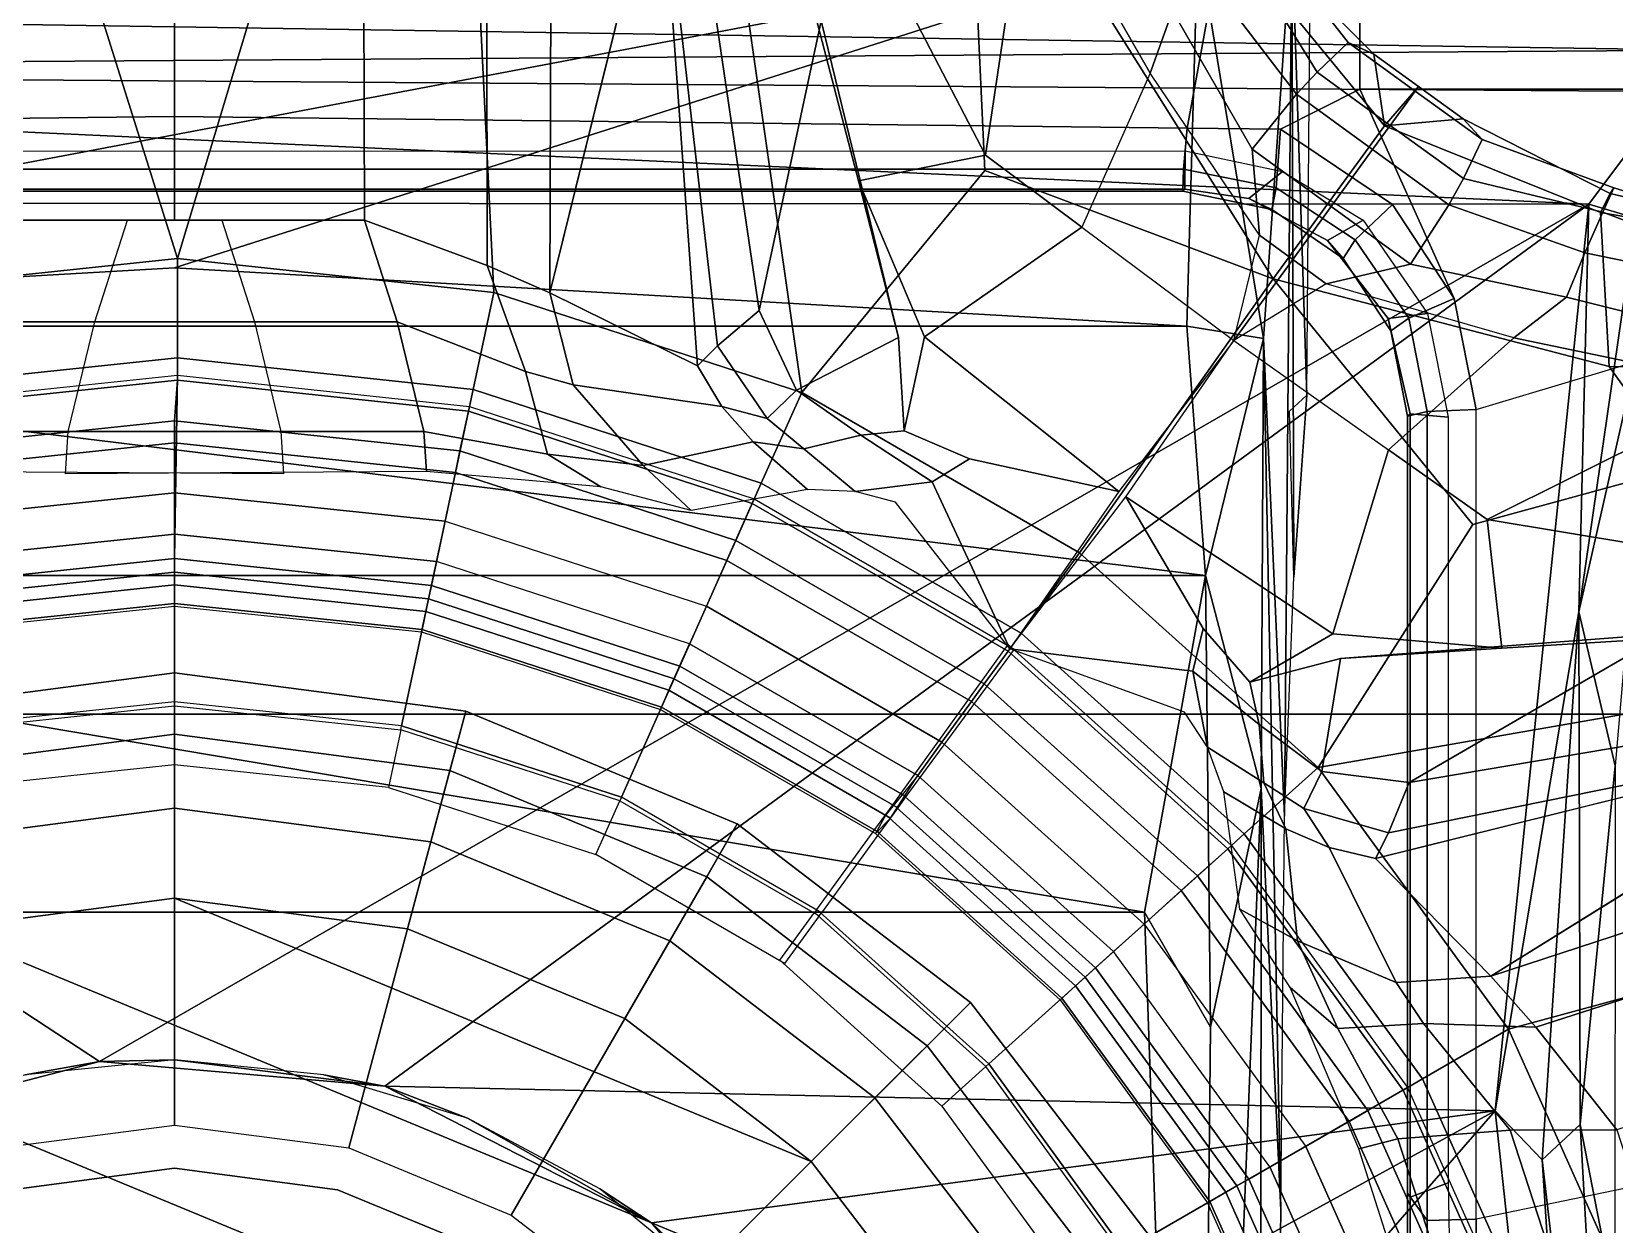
# Model space of a CAD drawing. Extents: x -14.5 to 14.5, y -12.2 to 16.5.
# Drawn here: x -0.133 to 1.337, y 0.533 to 1.64 of the extents above; entities that cross this region are included whole.
import ezdxf

# ---------------------------------------------------------------- set-up
doc = ezdxf.new("R2010")
doc.units = 0
doc.header["$MEASUREMENT"] = 0
for name, color, linetype in [('BASE', 253, 'Continuous'), ('FABRIC', 80, 'Continuous'), ('SEAT-CHASSIS', 253, 'Continuous'), ('SEAT-FRAME', 253, 'Continuous'), ('SHAFT', 253, 'Continuous')]:
    doc.layers.add(name, color=color, linetype=linetype)

msp = doc.modelspace()

# ---------------------------------------------------------------- linework, layer by layer
at = {"layer": 'BASE'}
for points in [[(0.4509, 1.8132, 6.0103), (0.3483, 1.398, 4.5663), (0.3889, 13.1163, 3.4417), (0.2303, 10.7591, 4.2331)], [(0.2903, 1.4231, 4.4404), (0.2672, 13.0493, 3.356), (0.3889, 13.1163, 3.4417), (0.3483, 1.398, 4.5663)], [(-0.1765, 1.4652, 4.3723), (-0.2903, 1.4231, 4.4404), (-0.2672, 13.0493, 3.356), (-0.1306, 13.0333, 3.3008)], [(0.2903, 1.4231, 4.4404), (0.1765, 1.4652, 4.3723), (0.1306, 13.0333, 3.3008), (0.2672, 13.0493, 3.356)], [(-0.1765, 1.4652, 4.3723), (-0.1306, 13.0333, 3.3008), (0, 13.0385, 3.2861), (0, 1.4652, 4.3723)], [(0, 1.4652, 4.3723), (0, 13.0385, 3.2861), (0.1306, 13.0333, 3.3008), (0.1765, 1.4652, 4.3723)], [(1.222, 0.7632, 4.5663), (12.3542, 4.423, 3.4417), (12.328, 4.2866, 3.356), (1.2637, 0.7159, 4.4404)], [(10.1613, 3.5437, 4.2331), (12.3542, 4.423, 3.4417), (1.222, 0.7632, 4.5663), (1.5852, 0.9892, 6.0103)], [(12.328, 4.2866, 3.356), (12.3551, 4.1518, 3.3008), (1.3389, 0.6206, 4.3723), (1.2637, 0.7159, 4.4404)], [(0.7528, 1.5257, 6.658), (0.6186, 1.7842, 6.5896), (0.7396, 1.9818, 6.5882), (0.7933, 1.7979, 6.6151)], [(0.5427, 1.3813, 6.3801), (0.4638, 1.9163, 6.2321), (0.5108, 1.9272, 6.3732), (0.6004, 1.6506, 6.4327)], [(0.4509, 1.8132, 6.0103), (0.4638, 1.9163, 6.2321), (0.5427, 1.3813, 6.3801), (0.5041, 1.3487, 6.148)], [(-0.2741, 1.8544, 7.1508), (-0.2963, 1.3982, 7.2603), (0.0026, 1.4297, 7.2603), (-0.1312, 1.857, 7.1668)], [(0.0026, 1.4297, 7.2603), (0.1312, 1.857, 7.1668), (-0.1312, 1.857, 7.1668), (0.0026, 1.4297, 7.2603)], [(0.1312, 1.857, 7.1668), (0.0026, 1.4297, 7.2603), (0.2963, 1.3982, 7.2603), (0.2741, 1.8544, 7.1508)], [(0.5127, 1.7927, 7.1126), (0.2741, 1.8544, 7.1508), (0.2963, 1.3982, 7.2603), (0.5822, 1.3054, 7.2603)], [(0.4682, 1.5716, 5.9211), (0.4854, 1.33, 5.8318), (0.3483, 1.398, 4.5663), (0.4509, 1.8132, 6.0103)], [(0.4509, 1.8132, 6.0103), (0.5041, 1.3487, 6.148), (0.4854, 1.33, 5.8318)], [(0.5127, 1.7927, 7.1126), (0.5822, 1.3054, 7.2603), (0.7523, 1.5116, 7.1224), (0.7429, 1.7124, 7.0473)], [(0.7528, 1.5257, 6.658), (0.7933, 1.7979, 6.6151), (0.9056, 1.6017, 6.638), (0.8424, 1.4588, 6.6714)], [(0.7933, 1.7979, 6.6151), (0.8676, 1.7535, 6.6362), (0.9264, 1.6596, 6.6442), (0.9056, 1.6017, 6.638)], [(0.5824, 1.7041, 6.5593), (0.6186, 1.7842, 6.5896), (0.7528, 1.5257, 6.658), (0.6349, 1.502, 6.637)], [(1.0607, 1.6027, 6.6925), (0.9909, 1.7162, 6.7099), (1.0094, 1.7327, 6.7811), (1.0896, 1.6303, 6.7578)], [(1.1133, 1.6196, 6.825), (1.0054, 1.728, 6.8456), (0.9915, 1.714, 6.8876), (1.1231, 1.5528, 6.9237)], [(1.0094, 1.7327, 6.7811), (1.0054, 1.728, 6.8456), (1.1133, 1.6196, 6.825), (1.0896, 1.6303, 6.7578)], [(1.0198, 1.4107, 7.0608), (0.8529, 1.6774, 7.0036), (0.7429, 1.7124, 7.0473), (0.7523, 1.5116, 7.1224)], [(1.0198, 1.4107, 7.0608), (1.1231, 1.5528, 6.9237), (0.9915, 1.714, 6.8876), (0.8529, 1.6774, 7.0036)], [(0.9603, 1.6887, 6.6676), (0.9909, 1.7162, 6.7099), (1.0607, 1.6027, 6.6925), (1.0415, 1.5823, 6.6704)], [(0.6004, 1.6506, 6.4327), (0.5824, 1.7041, 6.5593), (0.6349, 1.502, 6.637), (0.672, 1.3565, 6.5611)], [(1.0003, 1.5314, 6.6469), (0.9264, 1.6596, 6.6442), (0.9603, 1.6887, 6.6676), (1.0415, 1.5823, 6.6704)], [(0.5427, 1.3813, 6.3801), (0.6004, 1.6506, 6.4327), (0.672, 1.3565, 6.5611), (0.5775, 1.3076, 6.406)], [(1.0071, 1.4513, 6.6509), (0.9056, 1.6017, 6.638), (0.9264, 1.6596, 6.6442), (1.0003, 1.5314, 6.6469)], [(1.1517, 1.5852, 6.7578), (1.1286, 1.5534, 6.6925), (1.0607, 1.6027, 6.6925), (1.0896, 1.6303, 6.7578)], [(1.1517, 1.5852, 6.7578), (1.0896, 1.6303, 6.7578), (1.1133, 1.6196, 6.825), (1.1548, 1.5895, 6.825)], [(1.1231, 1.5528, 6.9237), (1.1548, 1.5895, 6.825), (1.1133, 1.6196, 6.825), (1.1231, 1.5528, 6.9237)], [(0.9056, 1.6017, 6.638), (0.8424, 1.4588, 6.6714), (0.9834, 1.3535, 6.6775), (1.0071, 1.4513, 6.6509)], [(1.1122, 1.5309, 6.6704), (1.0415, 1.5823, 6.6704), (1.0607, 1.6027, 6.6925), (1.1286, 1.5534, 6.6925)], [(1.1231, 1.5528, 6.9237), (1.1963, 1.5593, 6.825), (1.1548, 1.5895, 6.825), (1.1231, 1.5528, 6.9237)], [(1.1548, 1.5895, 6.825), (1.1963, 1.5593, 6.825), (1.2138, 1.5401, 6.7578), (1.1517, 1.5852, 6.7578)], [(1.1122, 1.5309, 6.6704), (1.0738, 1.478, 6.6469), (1.0003, 1.5314, 6.6469), (1.0415, 1.5823, 6.6704)], [(1.2138, 1.5401, 6.7578), (1.1965, 1.504, 6.6925), (1.1286, 1.5534, 6.6925), (1.1517, 1.5852, 6.7578)], [(1.1231, 1.5528, 6.9237), (1.3237, 1.4726, 6.8876), (1.3327, 1.4902, 6.8456), (1.1963, 1.5593, 6.825)], [(1.2138, 1.5401, 6.7578), (1.1963, 1.5593, 6.825), (1.3327, 1.4902, 6.8456), (1.336, 1.4955, 6.7811)], [(1.3317, 1.3295, 7.0036), (1.3237, 1.4726, 6.8876), (1.1231, 1.5528, 6.9237), (1.0198, 1.4107, 7.0608)], [(1.1286, 1.5534, 6.6925), (1.1965, 1.504, 6.6925), (1.183, 1.4795, 6.6704), (1.1122, 1.5309, 6.6704)], [(1.0381, 1.4288, 6.6509), (1.0071, 1.4513, 6.6509), (1.0003, 1.5314, 6.6469), (1.0738, 1.478, 6.6469)], [(1.183, 1.4795, 6.6704), (1.1473, 1.4245, 6.6469), (1.0738, 1.478, 6.6469), (1.1122, 1.5309, 6.6704)], [(1.2138, 1.5401, 6.7578), (1.336, 1.4955, 6.7811), (1.326, 1.4727, 6.7099), (1.1965, 1.504, 6.6925)], [(0.6961, 1.3569, 6.6622), (0.6349, 1.502, 6.637), (0.7528, 1.5257, 6.658), (0.8424, 1.4588, 6.6714)], [(1.0198, 1.4107, 7.0608), (0.7523, 1.5116, 7.1224), (0.5822, 1.3054, 7.2603), (0.8402, 1.1564, 7.2603)], [(0.6772, 1.2697, 6.5287), (0.672, 1.3565, 6.5611), (0.6349, 1.502, 6.637), (0.6961, 1.3569, 6.6622)], [(1.183, 1.4795, 6.6704), (1.1965, 1.504, 6.6925), (1.326, 1.4727, 6.7099), (1.3093, 1.4351, 6.6676)], [(1.717, 1.4051, 6.858), (1.5353, 1.4422, 6.831), (1.3327, 1.4902, 6.8456), (1.3237, 1.4726, 6.8876)], [(1.326, 1.4727, 6.7099), (1.336, 1.4955, 6.7811), (1.4326, 1.4656, 6.7529), (1.4237, 1.4356, 6.6848)], [(1.3327, 1.4902, 6.8456), (1.5353, 1.4422, 6.831), (1.4326, 1.4656, 6.7529), (1.336, 1.4955, 6.7811)], [(1.0738, 1.478, 6.6469), (1.1473, 1.4245, 6.6469), (1.0691, 1.4063, 6.6509), (1.0381, 1.4288, 6.6509)], [(1.183, 1.4795, 6.6704), (1.3093, 1.4351, 6.6676), (1.2921, 1.3939, 6.6442), (1.1473, 1.4245, 6.6469)], [(1.326, 1.4727, 6.7099), (1.4237, 1.4356, 6.6848), (1.4166, 1.4131, 6.665), (1.3093, 1.4351, 6.6676)], [(1.3317, 1.3295, 7.0036), (1.7533, 1.3264, 6.9168), (1.717, 1.4051, 6.858), (1.3237, 1.4726, 6.8876)], [(-0.2068, 1.3709, 4.3635), (-0.1765, 1.4652, 4.3723), (0.0438, 1.4652, 4.3723), (0.0741, 1.3709, 4.3635)], [(-0.0741, 1.3709, 4.3635), (-0.0438, 1.4652, 4.3723), (0.1765, 1.4652, 4.3723), (0.2068, 1.3709, 4.3635)], [(0.1765, 1.4652, 4.3723), (0.2903, 1.4231, 4.4404), (0.3258, 1.3248, 4.4426), (0.2068, 1.3709, 4.3635)], [(0.6961, 1.3569, 6.6622), (0.8424, 1.4588, 6.6714), (0.9834, 1.3535, 6.6775), (0.8765, 1.2134, 6.6877)], [(1.0381, 1.4288, 6.6509), (0.9834, 1.3535, 6.6775), (1.0071, 1.4513, 6.6509)], [(-0.2963, 1.3982, 7.2603), (-0.2771, 1.3081, 7.4121), (0.0026, 1.3375, 7.4121), (0.0026, 1.4297, 7.2603)], [(0.0026, 1.4297, 7.2603), (0.0026, 1.3375, 7.4121), (0.2771, 1.3081, 7.4121), (0.2963, 1.3982, 7.2603)], [(1.0691, 1.4063, 6.6509), (1.0691, 1.4063, 6.6509), (0.9834, 1.3535, 6.6775), (1.0381, 1.4288, 6.6509)], [(1.2921, 1.3939, 6.6442), (1.3093, 1.4351, 6.6676), (1.4166, 1.4131, 6.665), (1.3996, 1.367, 6.6362)], [(0.3483, 1.398, 4.5663), (0.37, 1.3125, 4.5476), (0.3258, 1.3248, 4.4426), (0.2903, 1.4231, 4.4404)], [(0.8402, 1.1564, 7.2603), (1.0616, 0.957, 7.2603), (1.2051, 1.1826, 7.1224), (1.0198, 1.4107, 7.0608)], [(1.2051, 1.1826, 7.1224), (1.399, 1.2357, 7.0473), (1.3317, 1.3295, 7.0036), (1.0198, 1.4107, 7.0608)], [(1.1473, 1.4245, 6.6469), (1.2921, 1.3939, 6.6442), (1.2434, 1.3562, 6.638), (1.0691, 1.4063, 6.6509)], [(0.2963, 1.3982, 7.2603), (0.2771, 1.3081, 7.4121), (0.5447, 1.2211, 7.4121), (0.5822, 1.3054, 7.2603)], [(0.5082, 1.2923, 5.8356), (0.37, 1.3125, 4.5476), (0.3483, 1.398, 4.5663), (0.4854, 1.33, 5.8318)], [(1.0691, 1.4063, 6.6509), (0.9834, 1.3535, 6.6775), (1.1271, 1.252, 6.6714), (1.2434, 1.3562, 6.638)], [(0.5501, 1.2811, 6.2121), (0.5041, 1.3487, 6.148), (0.5427, 1.3813, 6.3801), (0.5775, 1.3076, 6.406)], [(1.2434, 1.3562, 6.638), (1.2921, 1.3939, 6.6442), (1.3996, 1.367, 6.6362), (1.4647, 1.31, 6.6151)], [(0.0986, 1.2691, 4.2679), (-0.2313, 1.2691, 4.2679), (-0.2068, 1.3709, 4.3635), (0.0741, 1.3709, 4.3635)], [(-0.0741, 1.3709, 4.3635), (0.2068, 1.3709, 4.3635), (0.2313, 1.2691, 4.2679), (-0.0986, 1.2691, 4.2679)], [(0.3461, 1.2479, 4.3258), (0.2313, 1.2691, 4.2679), (0.2068, 1.3709, 4.3635), (0.3258, 1.3248, 4.4426)], [(0.6772, 1.2697, 6.5287), (0.6372, 1.2657, 6.4631), (0.5775, 1.3076, 6.406), (0.672, 1.3565, 6.5611)], [(0.7379, 1.2438, 6.5743), (0.6772, 1.2697, 6.5287), (0.6961, 1.3569, 6.6622), (0.8765, 1.2134, 6.6877)], [(0.8832, 1.2085, 6.6877), (0.9834, 1.3535, 6.6775), (1.1271, 1.252, 6.6714), (1.0754, 1.0813, 6.6622)], [(1.1271, 1.252, 6.6714), (1.2434, 1.3562, 6.638), (1.4647, 1.31, 6.6151), (1.2184, 1.1874, 6.658)], [(-0.2771, 1.3081, 7.4121), (-0.2728, 1.2878, 7.4967), (0.0026, 1.3168, 7.4967), (0.0026, 1.3375, 7.4121)], [(0.0026, 1.3375, 7.4121), (0.0026, 1.3168, 7.4967), (0.2728, 1.2878, 7.4967), (0.2771, 1.3081, 7.4121)], [(0.5041, 1.3487, 6.148), (0.5501, 1.2811, 6.2121), (0.5082, 1.2923, 5.8356), (0.4854, 1.33, 5.8318)], [(0.3461, 1.2479, 4.3258), (0.3258, 1.3248, 4.4426), (0.37, 1.3125, 4.5476), (0.4349, 1.2375, 4.5214)], [(1.7533, 1.3264, 6.9168), (1.7533, 1.3264, 6.9168), (1.3317, 1.3295, 7.0036), (1.399, 1.2357, 7.0473)], [(0, 1.1511, 1.6194), (-0.2384, 1.1261, 1.6194), (-0.2738, 1.2924, 6.4892), (0.0026, 1.3215, 6.4892)], [(-0.265, 1.251, 8.5731), (0, 1.2789, 8.5731), (0.0026, 1.3168, 7.4967), (-0.2728, 1.2878, 7.4967)], [(0.0026, 1.3215, 6.4892), (0.2738, 1.2924, 6.4892), (0.2384, 1.1261, 1.6194), (0, 1.1511, 1.6194)], [(0.2728, 1.2878, 7.4967), (0.0026, 1.3168, 7.4967), (0, 1.2789, 8.5731), (0.265, 1.251, 8.5731)], [(0.2771, 1.3081, 7.4121), (0.2728, 1.2878, 7.4967), (0.5362, 1.2022, 7.4967), (0.5447, 1.2211, 7.4121)], [(0.4349, 1.2375, 4.5214), (0.37, 1.3125, 4.5476), (0.5082, 1.2923, 5.8356), (0.5372, 1.2594, 5.8184)], [(1.4647, 1.31, 6.6151), (1.6562, 1.3158, 6.5882), (1.5057, 1.1397, 6.5896), (1.2184, 1.1874, 6.658)], [(0.5822, 1.3054, 7.2603), (0.5447, 1.2211, 7.4121), (0.786, 1.0818, 7.4121), (0.8402, 1.1564, 7.2603)], [(0.5501, 1.2811, 6.2121), (0.5775, 1.3076, 6.406), (0.6372, 1.2657, 6.4631), (0.5843, 1.253, 6.243)], [(-0.2608, 1.2311, 8.6188), (0, 1.2585, 8.6188), (0, 1.2789, 8.5731), (-0.265, 1.251, 8.5731)], [(0, 1.2789, 8.5731), (0, 1.2585, 8.6188), (0.2608, 1.2311, 8.6188), (0.265, 1.251, 8.5731)], [(0.5382, 1.2065, 6.4892), (0.469, 1.0512, 1.6194), (0.2384, 1.1261, 1.6194), (0.2738, 1.2924, 6.4892)], [(0.2728, 1.2878, 7.4967), (0.265, 1.251, 8.5731), (0.521, 1.1679, 8.5731), (0.5362, 1.2022, 7.4967)], [(0.5843, 1.253, 6.243), (0.5372, 1.2594, 5.8184), (0.5082, 1.2923, 5.8356), (0.5501, 1.2811, 6.2121)], [(-0.2338, 1.2318, 4.2047), (-0.2313, 1.2691, 4.2679), (0.0986, 1.2691, 4.2679), (0.1011, 1.2299, 4.2047)], [(-0.1011, 1.2299, 4.2047), (-0.0986, 1.2691, 4.2679), (0.2313, 1.2691, 4.2679), (0.2338, 1.2318, 4.2047)], [(0.2313, 1.2691, 4.2679), (0.3461, 1.2479, 4.3258), (0.3957, 1.2176, 4.3248), (0.2338, 1.2318, 4.2047)], [(0.6317, 1.2135, 6.3257), (0.5843, 1.253, 6.243), (0.6372, 1.2657, 6.4631), (0.7033, 1.2224, 6.4998)], [(0.7379, 1.2438, 6.5743), (0.7033, 1.2224, 6.4998), (0.6372, 1.2657, 6.4631), (0.6772, 1.2697, 6.5287)], [(-0.2511, 1.1857, 8.6376), (0, 1.2121, 8.6376), (0, 1.2585, 8.6188), (-0.2608, 1.2311, 8.6188)], [(0, 1.2585, 8.6188), (0, 1.2121, 8.6376), (0.2511, 1.1857, 8.6376), (0.2608, 1.2311, 8.6188)], [(0.265, 1.251, 8.5731), (0.2608, 1.2311, 8.6188), (0.5127, 1.1493, 8.6188), (0.521, 1.1679, 8.5731)], [(0.4349, 1.2375, 4.5214), (0.5372, 1.2594, 5.8184), (0.5876, 1.2152, 5.9654), (0.4795, 1.1956, 4.4713)], [(0.5843, 1.253, 6.243), (0.6317, 1.2135, 6.3257), (0.5876, 1.2152, 5.9654), (0.5372, 1.2594, 5.8184)], [(1.1271, 1.252, 6.6714), (1.2184, 1.1874, 6.658), (1.2323, 1.068, 6.637), (1.0754, 1.0813, 6.6622)], [(0.4349, 1.2375, 4.5214), (0.4795, 1.1956, 4.4713), (0.3957, 1.2176, 4.3248), (0.3461, 1.2479, 4.3258)], [(0.7754, 1.0672, 6.4326), (0.7033, 1.2224, 6.4998), (0.7379, 1.2438, 6.5743), (0.8765, 1.2134, 6.6877)], [(1.399, 1.2357, 7.0473), (1.2051, 1.1826, 7.1224), (1.0616, 0.957, 7.2603), (1.5466, 1.0416, 7.1126)], [(0.2608, 1.2311, 8.6188), (0.2511, 1.1857, 8.6376), (0.4938, 1.1068, 8.6376), (0.5127, 1.1493, 8.6188)], [(0.5447, 1.2211, 7.4121), (0.5362, 1.2022, 7.4967), (0.7738, 1.0651, 7.4967), (0.786, 1.0818, 7.4121)], [(0.6694, 1.2033, 6.3886), (0.6317, 1.2135, 6.3257), (0.7033, 1.2224, 6.4998), (0.7754, 1.0672, 6.4326)], [(-0.2511, 1.1857, 8.6376), (-0.2432, 1.1483, 8.6376), (0, 1.1738, 8.6376), (0, 1.2121, 8.6376)], [(0, 1.2121, 8.6376), (0, 1.1738, 8.6376), (0.2432, 1.1483, 8.6376), (0.2511, 1.1857, 8.6376)], [(0.5382, 1.2065, 6.4892), (0.7796, 1.067, 6.4892), (0.6789, 0.93, 1.6194), (0.469, 1.0512, 1.6194)], [(0.8832, 1.2085, 6.6877), (0.9549, 1.0862, 6.5743), (0.9452, 1.0466, 6.4998), (0.7754, 1.0672, 6.4326)], [(0.8832, 1.2085, 6.6877), (1.0754, 1.0813, 6.6622), (0.9983, 1.0364, 6.5287), (0.9549, 1.0862, 6.5743)], [(0.7738, 1.0651, 7.4967), (0.5362, 1.2022, 7.4967), (0.521, 1.1679, 8.5731), (0.7517, 1.0347, 8.5731)], [(0.2432, 1.1483, 8.6376), (0.2511, 1.1857, 8.6376), (0.4938, 1.1068, 8.6376), (0.4782, 1.0719, 8.6376)], [(1.2323, 1.068, 6.637), (1.2184, 1.1874, 6.658), (1.5057, 1.1397, 6.5896), (1.4408, 1.0805, 6.5593)], [(-0.2432, 1.1483, 8.6376), (-0.2333, 1.102, 8.618), (0, 1.1266, 8.618), (0, 1.1738, 8.6376)], [(0, 1.1266, 8.618), (0.2333, 1.102, 8.618), (0.2432, 1.1483, 8.6376), (0, 1.1738, 8.6376)], [(0.521, 1.1679, 8.5731), (0.5127, 1.1493, 8.6188), (0.7397, 1.0182, 8.6188), (0.7517, 1.0347, 8.5731)], [(0, 1.1511, 1.6194), (0, 1.1384, 1.5908), (-0.2358, 1.1136, 1.5908), (-0.2384, 1.1261, 1.6194)], [(0.2384, 1.1261, 1.6194), (0.2358, 1.1136, 1.5908), (0, 1.1384, 1.5908), (0, 1.1511, 1.6194)], [(0.2333, 1.102, 8.618), (0.459, 1.0287, 8.618), (0.4782, 1.0719, 8.6376), (0.2432, 1.1483, 8.6376)], [(0.5127, 1.1493, 8.6188), (0.4938, 1.1068, 8.6376), (0.7124, 0.9806, 8.6376), (0.7397, 1.0182, 8.6188)], [(0.8402, 1.1564, 7.2603), (0.786, 1.0818, 7.4121), (0.9931, 0.8954, 7.4121), (1.0616, 0.957, 7.2603)], [(0, 1.1384, 1.5908), (0, 1.1094, 1.5791), (-0.2298, 1.0852, 1.5791), (-0.2358, 1.1136, 1.5908)], [(0.2358, 1.1136, 1.5908), (0.2298, 1.0852, 1.5791), (0, 1.1094, 1.5791), (0, 1.1384, 1.5908)], [(-0.2333, 1.102, 8.618), (-0.2293, 1.0829, 8.5707), (0, 1.107, 8.5707), (0, 1.1266, 8.618)], [(0, 1.107, 8.5707), (0.2293, 1.0829, 8.5707), (0.2333, 1.102, 8.618), (0, 1.1266, 8.618)], [(0.469, 1.0512, 1.6194), (0.4638, 1.0395, 1.5908), (0.2358, 1.1136, 1.5908), (0.2384, 1.1261, 1.6194)], [(-0.2107, 0.9958, 1.5791), (-0.2298, 1.0852, 1.5791), (0, 1.1094, 1.5791), (0, 1.0179, 1.5791)], [(0, 1.0179, 1.5791), (0, 1.1094, 1.5791), (0.2298, 1.0852, 1.5791), (0.2107, 0.9958, 1.5791)], [(0.2293, 1.0829, 8.5707), (0.451, 1.0108, 8.5707), (0.459, 1.0287, 8.618), (0.2333, 1.102, 8.618)], [(0.4638, 1.0395, 1.5908), (0.452, 1.013, 1.5791), (0.2298, 1.0852, 1.5791), (0.2358, 1.1136, 1.5908)], [(0.4938, 1.1068, 8.6376), (0.4782, 1.0719, 8.6376), (0.69, 0.9497, 8.6376), (0.7124, 0.9806, 8.6376)], [(0.4148, 0.9295, 1.5791), (0.2107, 0.9958, 1.5791), (0.2298, 1.0852, 1.5791), (0.452, 1.013, 1.5791)], [(0.786, 1.0818, 7.4121), (0.7738, 1.0651, 7.4967), (0.9777, 0.8815, 7.4967), (0.9931, 0.8954, 7.4121)], [(0.9983, 1.0364, 6.5287), (1.0069, 0.9971, 6.4631), (0.9452, 1.0466, 6.4998), (0.9549, 1.0862, 6.5743)], [(1.0754, 1.0813, 6.6622), (1.2323, 1.068, 6.637), (1.0825, 1.0583, 6.5611), (0.9983, 1.0364, 6.5287)], [(1.0652, 0.9533, 6.406), (1.0825, 1.0583, 6.5611), (1.3842, 1.0811, 6.4327), (1.146, 0.943, 6.3801)], [(1.0825, 1.0583, 6.5611), (1.2323, 1.068, 6.637), (1.4408, 1.0805, 6.5593), (1.3842, 1.0811, 6.4327)], [(1.3842, 1.0811, 6.4327), (1.675, 1.0814, 6.3732), (1.6792, 1.0333, 6.2321), (1.146, 0.943, 6.3801)], [(0.459, 1.0287, 8.618), (0.6645, 0.9101, 8.618), (0.69, 0.9497, 8.6376), (0.4782, 1.0719, 8.6376)], [(0.8548, 0.7709, 1.6194), (0.6746, 0.9331, 1.6194), (0.7739, 1.0712, 6.4892), (0.9812, 0.8847, 6.4892)], [(0.7517, 1.0347, 8.5731), (0.9497, 0.8564, 8.5731), (0.9777, 0.8815, 7.4967), (0.7738, 1.0651, 7.4967)], [(0.7754, 1.0672, 6.4326), (0.9452, 1.0466, 6.4998), (0.9589, 0.9758, 6.3257), (0.9376, 1.0085, 6.3886)], [(1.0825, 1.0583, 6.5611), (1.0652, 0.9533, 6.406), (1.0069, 0.9971, 6.4631), (0.9983, 1.0364, 6.5287)], [(0.6789, 0.93, 1.6194), (0.6714, 0.9197, 1.5908), (0.4638, 1.0395, 1.5908), (0.469, 1.0512, 1.6194)], [(0.9452, 1.0466, 6.4998), (1.0069, 0.9971, 6.4631), (1.0111, 0.9429, 6.243), (0.9589, 0.9758, 6.3257)], [(0.451, 1.0108, 8.5707), (0.6507, 0.8956, 8.5707), (0.6645, 0.9101, 8.618), (0.459, 1.0287, 8.618)], [(0.6714, 0.9197, 1.5908), (0.6544, 0.8962, 1.5791), (0.452, 1.013, 1.5791), (0.4638, 1.0395, 1.5908)], [(0.7517, 1.0347, 8.5731), (0.7397, 1.0182, 8.6188), (0.9346, 0.8427, 8.6188), (0.9497, 0.8564, 8.5731)], [(1.0616, 0.957, 7.2603), (1.2382, 0.7139, 7.2603), (1.6789, 0.8337, 7.1508), (1.5466, 1.0416, 7.1126)], [(1.127, 0.8962, 6.148), (1.146, 0.943, 6.3801), (1.6792, 1.0333, 6.2321), (1.5852, 0.9892, 6.0103)], [(0, 1.0142, 1.7922), (0, 1.0179, 1.5791), (-0.2107, 0.9958, 1.5791), (-0.21, 0.9921, 1.7922)], [(-0.1986, 0.9386, 1.7922), (-0.21, 0.9921, 1.7922), (0, 1.0142, 1.7922), (0, 0.9595, 1.7922)], [(0.21, 0.9921, 1.7922), (0.2107, 0.9958, 1.5791), (0, 1.0179, 1.5791), (0, 1.0142, 1.7922)], [(0, 0.9595, 1.7922), (0, 1.0142, 1.7922), (0.21, 0.9921, 1.7922), (0.1986, 0.9386, 1.7922)], [(0.7397, 1.0182, 8.6188), (0.7124, 0.9806, 8.6376), (0.9001, 0.8116, 8.6376), (0.9346, 0.8427, 8.6188)], [(0.4148, 0.9295, 1.5791), (0.452, 1.013, 1.5791), (0.6544, 0.8962, 1.5791), (0.6006, 0.8222, 1.5791)], [(0.21, 0.9921, 1.7922), (0.1986, 0.9386, 1.7922), (0.391, 0.8761, 1.7922), (0.4133, 0.9261, 1.7922)], [(0.4148, 0.9295, 1.5791), (0.4133, 0.9261, 1.7922), (0.21, 0.9921, 1.7922), (0.2107, 0.9958, 1.5791)], [(1.0111, 0.9429, 6.243), (1.0069, 0.9971, 6.4631), (1.0652, 0.9533, 6.406), (1.0484, 0.919, 6.2121)], [(1.5852, 0.9892, 6.0103), (1.222, 0.7632, 4.5663), (1.1149, 0.8726, 5.8318), (1.35, 0.9309, 5.9211)], [(1.1149, 0.8726, 5.8318), (1.1149, 0.8726, 5.8318), (1.127, 0.8962, 6.148), (1.5852, 0.9892, 6.0103)], [(0.7124, 0.9806, 8.6376), (0.69, 0.9497, 8.6376), (0.8717, 0.7861, 8.6376), (0.9001, 0.8116, 8.6376)], [(1.0317, 0.9001, 5.8184), (0.9741, 0.9344, 5.9654), (0.9589, 0.9758, 6.3257), (1.0111, 0.9429, 6.243)], [(1.0616, 0.957, 7.2603), (0.9931, 0.8954, 7.4121), (1.1584, 0.6678, 7.4121), (1.2382, 0.7139, 7.2603)], [(0.8717, 0.7861, 8.6376), (0.69, 0.9497, 8.6376), (0.6602, 0.9132, 8.618), (0.8365, 0.7544, 8.618)], [(1.0484, 0.919, 6.2121), (1.072, 0.8827, 5.8356), (1.0317, 0.9001, 5.8184), (1.0111, 0.9429, 6.243)], [(1.0652, 0.9533, 6.406), (1.146, 0.943, 6.3801), (1.127, 0.8962, 6.148), (1.0484, 0.919, 6.2121)], [(0.391, 0.8761, 1.7922), (0.4133, 0.9261, 1.7922), (0.5984, 0.8192, 1.7922), (0.5663, 0.7749, 1.7922)], [(0.5984, 0.8192, 1.7922), (0.6006, 0.8222, 1.5791), (0.4148, 0.9295, 1.5791), (0.4133, 0.9261, 1.7922)], [(0.8548, 0.7709, 1.6194), (0.8453, 0.7623, 1.5908), (0.6672, 0.9228, 1.5908), (0.6746, 0.9331, 1.6194)], [(0.9889, 0.8255, 4.4713), (0.9741, 0.9344, 5.9654), (1.0317, 0.9001, 5.8184), (1.0426, 0.796, 4.5214)], [(0.8453, 0.7623, 1.5908), (0.8238, 0.7429, 1.5791), (0.6501, 0.8993, 1.5791), (0.6672, 0.9228, 1.5908)], [(0.8365, 0.7544, 8.618), (0.6602, 0.9132, 8.618), (0.6507, 0.8956, 8.5707), (0.822, 0.7413, 8.5707)], [(1.1149, 0.8726, 5.8318), (1.072, 0.8827, 5.8356), (1.0484, 0.919, 6.2121), (1.127, 0.8962, 6.148)], [(0.5963, 0.8253, 1.5791), (0.6501, 0.8993, 1.5791), (0.8238, 0.7429, 1.5791), (0.7558, 0.6817, 1.5791)], [(1.0317, 0.9001, 5.8184), (1.072, 0.8827, 5.8356), (1.134, 0.7575, 4.5476), (1.0426, 0.796, 4.5214)], [(1.1446, 0.6598, 6.4892), (0.9973, 0.5747, 1.6194), (0.8548, 0.7709, 1.6194), (0.9812, 0.8847, 6.4892)], [(0.9931, 0.8954, 7.4121), (0.9777, 0.8815, 7.4967), (1.1405, 0.6574, 7.4967), (1.1584, 0.6678, 7.4121)], [(1.1149, 0.8726, 5.8318), (1.222, 0.7632, 4.5663), (1.134, 0.7575, 4.5476), (1.072, 0.8827, 5.8356)], [(0.9777, 0.8815, 7.4967), (0.9497, 0.8564, 8.5731), (1.1079, 0.6386, 8.5731), (1.1405, 0.6574, 7.4967)], [(0.9497, 0.8564, 8.5731), (0.9346, 0.8427, 8.6188), (1.0903, 0.6284, 8.6188), (1.1079, 0.6386, 8.5731)], [(0.9346, 0.8427, 8.6188), (0.9001, 0.8116, 8.6376), (1.0501, 0.6052, 8.6376), (1.0903, 0.6284, 8.6188)], [(0.753, 0.6792, 1.7922), (0.7558, 0.6817, 1.5791), (0.5963, 0.8253, 1.5791), (0.5942, 0.8223, 1.7922)], [(1.0799, 0.7147, 4.3258), (1.0357, 0.7526, 4.3248), (0.9889, 0.8255, 4.4713), (1.0426, 0.796, 4.5214)], [(1.6789, 0.8337, 7.1508), (1.2382, 0.7139, 7.2603), (1.3589, 0.4443, 7.2603), (1.7255, 0.6986, 7.1668)], [(0.562, 0.778, 1.7922), (0.5942, 0.8223, 1.7922), (0.753, 0.6792, 1.7922), (0.7123, 0.6426, 1.7922)], [(0.8717, 0.7861, 8.6376), (0.9001, 0.8116, 8.6376), (1.0501, 0.6052, 8.6376), (1.0169, 0.5861, 8.6376)], [(1.0426, 0.796, 4.5214), (1.134, 0.7575, 4.5476), (1.1593, 0.7192, 4.4426), (1.0799, 0.7147, 4.3258)], [(1.0169, 0.5861, 8.6376), (0.8717, 0.7861, 8.6376), (0.8365, 0.7544, 8.618), (0.976, 0.5625, 8.618)], [(0.9973, 0.5747, 1.6194), (0.9863, 0.5684, 1.5908), (0.8453, 0.7623, 1.5908), (0.8548, 0.7709, 1.6194)], [(0.976, 0.5625, 8.618), (0.8365, 0.7544, 8.618), (0.822, 0.7413, 8.5707), (0.959, 0.5527, 8.5707)], [(0.9863, 0.5684, 1.5908), (0.9611, 0.5539, 1.5791), (0.8238, 0.7429, 1.5791), (0.8453, 0.7623, 1.5908)], [(1.0993, 0.603, 4.2047), (1.0357, 0.7526, 4.3248), (1.0799, 0.7147, 4.3258), (1.1355, 0.6121, 4.2679)], [(1.2637, 0.7159, 4.4404), (1.1593, 0.7192, 4.4426), (1.134, 0.7575, 4.5476), (1.222, 0.7632, 4.5663)], [(0.8238, 0.7429, 1.5791), (0.9611, 0.5539, 1.5791), (0.8819, 0.5081, 1.5791), (0.7558, 0.6817, 1.5791)], [(1.1593, 0.7192, 4.4426), (1.2399, 0.6203, 4.3635), (1.1355, 0.6121, 4.2679), (1.0799, 0.7147, 4.3258)], [(1.2382, 0.7139, 7.2603), (1.1584, 0.6678, 7.4121), (1.2712, 0.4158, 7.4121), (1.3589, 0.4443, 7.2603)], [(1.2399, 0.6203, 4.3635), (1.1593, 0.7192, 4.4426), (1.2637, 0.7159, 4.4404), (1.3389, 0.6206, 4.3723)], [(0.753, 0.6792, 1.7922), (0.7123, 0.6426, 1.7922), (0.8313, 0.4789, 1.7922), (0.8787, 0.5063, 1.7922)], [(0.8819, 0.5081, 1.5791), (0.8787, 0.5063, 1.7922), (0.753, 0.6792, 1.7922), (0.7558, 0.6817, 1.5791)], [(1.1584, 0.6678, 7.4121), (1.1405, 0.6574, 7.4967), (1.2515, 0.4094, 7.4967), (1.2712, 0.4158, 7.4121)], [(1.0948, 0.3557, 1.6194), (0.9973, 0.5747, 1.6194), (1.1446, 0.6598, 6.4892), (1.256, 0.4109, 6.4892)], [(1.1079, 0.6386, 8.5731), (1.2163, 0.3952, 8.5731), (1.2515, 0.4094, 7.4967), (1.1405, 0.6574, 7.4967)], [(1.1079, 0.6386, 8.5731), (1.0903, 0.6284, 8.6188), (1.1969, 0.3889, 8.6188), (1.2163, 0.3952, 8.5731)], [(1.0903, 0.6284, 8.6188), (1.0501, 0.6052, 8.6376), (1.1528, 0.3746, 8.6376), (1.1969, 0.3889, 8.6188)], [(1.2375, 0.2984, 4.2679), (1.1355, 0.6121, 4.2679), (1.2399, 0.6203, 4.3635), (1.3267, 0.3531, 4.3635)], [(1.2399, 0.6203, 4.3635), (1.3389, 0.6206, 4.3723), (1.407, 0.4111, 4.3723), (1.3267, 0.3531, 4.3635)], [(1.0501, 0.6052, 8.6376), (1.0169, 0.5861, 8.6376), (1.1164, 0.3627, 8.6376), (1.1528, 0.3746, 8.6376)], [(1.0993, 0.603, 4.2047), (1.1355, 0.6121, 4.2679), (1.2375, 0.2984, 4.2679), (1.201, 0.2839, 4.2047)], [(1.1164, 0.3627, 8.6376), (1.0169, 0.5861, 8.6376), (0.976, 0.5625, 8.618), (1.0714, 0.3481, 8.618)], [(1.0948, 0.3557, 1.6194), (1.0827, 0.3518, 1.5908), (0.9863, 0.5684, 1.5908), (0.9973, 0.5747, 1.6194)], [(1.0714, 0.3481, 8.618), (0.976, 0.5625, 8.618), (0.959, 0.5527, 8.5707), (1.0528, 0.3421, 8.5707)], [(1.0827, 0.3518, 1.5908), (1.0551, 0.3428, 1.5791), (0.9611, 0.5539, 1.5791), (0.9863, 0.5684, 1.5908)], [(0.8819, 0.5081, 1.5791), (0.9611, 0.5539, 1.5791), (1.0551, 0.3428, 1.5791), (0.9681, 0.3146, 1.5791)]]:
    msp.add_3dface(points, dxfattribs=at)
at = {"layer": 'FABRIC'}
for points in [[(-8.9334, 2.4369, 19.7693), (-9.103, 1.0067, 19.8925), (9.103, 1.0067, 19.8925), (8.9334, 2.4369, 19.7693)], [(-9.1419, -0.2199, 20), (9.1419, -0.2199, 20), (9.103, 1.0067, 19.8925), (-9.103, 1.0067, 19.8925)]]:
    msp.add_3dface(points, dxfattribs=at)
at = {"layer": 'SEAT-CHASSIS'}
for points in [[(-1.5445, 1.6683, 12.0616), (1.5305, 1.686, 12.0642), (1.4208, 1.6233, 12.0609)], [(1.4208, 1.6233, 12.0609), (-1.3776, 1.6044, 12.0608), (-1.5445, 1.6683, 12.0616)], [(-1.3776, 1.6044, 12.0608), (1.4208, 1.6233, 12.0609), (1.3913, 1.5848, 12.0583)], [(1.3913, 1.5848, 12.0583), (1.3129, 1.4802, 12.059), (-1.3776, 1.6044, 12.0608)], [(-1.2852, 1.4818, 12.0608), (-1.3776, 1.6044, 12.0608), (1.3129, 1.4802, 12.059)], [(1.3913, 1.5848, 12.0583), (1.3566, 1.4673, 12.033), (1.3129, 1.4802, 12.059)], [(1.3129, 1.4802, 12.059), (-0.0698, 0.6839, 12.0609), (-1.2852, 1.4818, 12.0608)], [(-0.2719, 0.6313, 12.0609), (-1.2852, 1.4818, 12.0608), (-0.0698, 0.6839, 12.0609)], [(-0.0698, 0.6839, 12.0609), (1.3129, 1.4802, 12.059), (0.1951, 0.6612, 12.0609)], [(1.3129, 1.4802, 12.059), (1.226, 0.6381, 12.0609), (0.1951, 0.6612, 12.0609)], [(1.226, 0.6381, 12.0609), (1.3129, 1.4802, 12.059), (1.3037, 1.1015, 12.0451)], [(1.3566, 1.4673, 12.033), (1.3037, 1.1015, 12.0451), (1.3129, 1.4802, 12.059)], [(1.3566, 1.4673, 12.033), (1.3781, 1.4308, 11.9891), (1.3037, 1.1015, 12.0451)], [(1.3375, 0.9586, 11.9857), (1.3037, 1.1015, 12.0451), (1.3781, 1.4308, 11.9891)], [(1.226, 0.6381, 12.0609), (1.3037, 1.1015, 12.0451), (1.2696, 0.5926, 12.0538)], [(1.3037, 1.1015, 12.0451), (1.3049, 0.6254, 12.0308), (1.2696, 0.5926, 12.0538)], [(1.3037, 1.1015, 12.0451), (1.3375, 0.9586, 11.9857), (1.3049, 0.6254, 12.0308)], [(1.3372, 0.4602, 11.9895), (1.3049, 0.6254, 12.0308), (1.3375, 0.9586, 11.9857)], [(-0.0698, 0.6839, 12.0609), (-0.1386, 0.6717, 13.4209), (-0.2719, 0.6313, 12.0609)], [(0, 0.6854, 13.4209), (-0.1386, 0.6717, 13.4209), (-0.0698, 0.6839, 12.0609)], [(-0.0698, 0.6839, 12.0609), (0.1951, 0.6612, 12.0609), (0, 0.6854, 13.4209)], [(0.1951, 0.6612, 12.0609), (0.1386, 0.6717, 13.4209), (0, 0.6854, 13.4209)], [(0.1951, 0.6612, 12.0609), (0.2719, 0.6313, 13.4209), (0.1386, 0.6717, 13.4209)], [(0.2719, 0.6313, 13.4209), (0.1951, 0.6612, 12.0609), (0.4429, 0.5343, 12.0609)], [(1.226, 0.6381, 12.0609), (0.4429, 0.5343, 12.0609), (0.1951, 0.6612, 12.0609)], [(1.226, 0.6381, 12.0609), (0.6304, 0.3119, 12.0609), (0.4429, 0.5343, 12.0609)], [(1.226, 0.6381, 12.0609), (0.709, 0.0448, 12.0609), (0.6304, 0.3119, 12.0609)], [(1.327, -0.2924, 12.0579), (0.709, 0.0448, 12.0609), (1.226, 0.6381, 12.0609)], [(1.226, 0.6381, 12.0609), (1.2696, 0.5926, 12.0538), (1.327, -0.2924, 12.0579)], [(0.4429, 0.5343, 12.0609), (0.3947, 0.5656, 13.4209), (0.2719, 0.6313, 13.4209)], [(1.2696, 0.5926, 12.0538), (1.3049, 0.6254, 12.0308), (1.3413, -0.0273, 12.0321)], [(1.3413, -0.0273, 12.0321), (1.3049, 0.6254, 12.0308), (1.3372, 0.4602, 11.9895)], [(1.3413, -0.0273, 12.0321), (1.327, -0.2924, 12.0579), (1.2696, 0.5926, 12.0538)], [(0.4429, 0.5343, 12.0609), (0.5024, 0.4773, 13.4209), (0.3947, 0.5656, 13.4209)], [(0.6304, 0.3119, 12.0609), (0.5024, 0.4773, 13.4209), (0.4429, 0.5343, 12.0609)]]:
    msp.add_3dface(points, dxfattribs=at)
at = {"layer": 'SEAT-FRAME'}
for points in [[(-0.9401, 1.5508, 15.4878), (0, 1.5616, 15.4934), (0, 2.4455, 15.3837), (-1.1003, 2.4282, 15.3775)], [(1.1003, 2.4282, 15.3775), (0, 2.4455, 15.3837), (0, 1.5616, 15.4934), (0.9401, 1.5508, 15.4878)], [(0.9401, 1.5508, 15.4878), (1.0268, 1.5498, 15.4873), (1.1003, 1.5871, 15.4818), (1.1003, 2.4282, 15.3775)], [(2.2005, 2.4279, 15.3515), (1.1003, 2.4282, 15.3775), (1.1003, 1.5871, 15.4818), (2.2005, 1.5869, 15.4552)], [(1.0556, 1.8501, 14.2505), (1.0373, 1.7343, 14.6268), (1.051, 1.3029, 14.2348)], [(0.9498, 1.7247, 14.7915), (-0.954, 1.7528, 14.7364), (-0.9396, 1.3668, 15.3229)], [(0.9498, 1.7247, 14.7915), (1.011, 1.3555, 15.2615), (1.0373, 1.7343, 14.6268)], [(1.0373, 1.7343, 14.6268), (1.011, 1.3555, 15.2615), (1.0305, 0.9119, 14.8036)], [(1.0391, 1.1337, 14.5673), (1.0373, 1.7343, 14.6268), (1.0305, 0.9119, 14.8036)], [(1.0373, 1.7343, 14.6268), (1.0391, 1.1337, 14.5673), (1.051, 1.3029, 14.2348)], [(0, 1.4212, 15.2664), (0.9498, 1.7247, 14.7915), (-0.9396, 1.3668, 15.3229)], [(0.9498, 1.7247, 14.7915), (0, 1.4212, 15.2664), (0.9396, 1.3668, 15.3229)], [(0.9498, 1.7247, 14.7915), (0.9396, 1.3668, 15.3229), (1.011, 1.3555, 15.2615)], [(1.0268, 1.5498, 15.4873), (1.1308, 1.48, 15.4926), (1.188, 1.3927, 15.5004), (1.1003, 1.5871, 15.4818)], [(1.1003, 1.5871, 15.4818), (1.188, 1.3927, 15.5004), (1.2083, 1.2894, 15.51), (2.2005, 1.5869, 15.4552)], [(1.2083, 1.2894, 15.51), (2.2005, 1.5869, 15.4552), (2.2005, 0.7428, 15.5307), (1.2083, 0.5375, 15.57)], [(-0.9401, 1.5508, 15.4878), (-0.9367, 1.5127, 15.4709), (0, 1.5127, 15.4773), (0, 1.5616, 15.4934)], [(0, 1.5616, 15.4934), (0, 1.5127, 15.4773), (0.9367, 1.5127, 15.4709), (0.9401, 1.5508, 15.4878)], [(0.9367, 1.5127, 15.4709), (1.0227, 1.4954, 15.4713), (1.0268, 1.5498, 15.4873), (0.9401, 1.5508, 15.4878)], [(1.0268, 1.5498, 15.4873), (1.0227, 1.4954, 15.4713), (1.096, 1.4471, 15.4759), (1.1308, 1.48, 15.4926)], [(-0.9378, 1.4941, 15.3234), (-0.9381, 1.5298, 15.3013), (0, 1.5295, 15.3077), (0, 1.4941, 15.3299)], [(0, 1.4941, 15.3299), (0, 1.5295, 15.3077), (0.9381, 1.5298, 15.3013), (0.9378, 1.4941, 15.3234)], [(0.9381, 1.5298, 15.3013), (1.0286, 1.5106, 15.3024), (0.9974, 1.4854, 15.3234), (0.9378, 1.4941, 15.3234)], [(-0.9361, 1.4923, 15.4236), (0, 1.4923, 15.43), (0, 1.5127, 15.4773), (-0.9367, 1.5127, 15.4709)], [(0.9367, 1.5127, 15.4709), (0, 1.5127, 15.4773), (0, 1.4923, 15.43), (0.9361, 1.4923, 15.4236)], [(1.0186, 1.4753, 15.424), (1.0227, 1.4954, 15.4713), (0.9367, 1.5127, 15.4709), (0.9361, 1.4923, 15.4236)], [(0.9974, 1.4854, 15.3234), (1.0286, 1.5106, 15.3024), (1.1035, 1.4653, 15.3056), (1.0704, 1.4464, 15.3265)], [(-0.9378, 1.4941, 15.3234), (0, 1.4941, 15.3299), (0, 1.4923, 15.43), (-0.9361, 1.4923, 15.4236)], [(0.9361, 1.4923, 15.4236), (0, 1.4923, 15.43), (0, 1.4941, 15.3299), (0.9378, 1.4941, 15.3234)], [(0.9974, 1.4854, 15.3234), (1.0186, 1.4753, 15.424), (0.9361, 1.4923, 15.4236), (0.9378, 1.4941, 15.3234)], [(1.085, 1.4297, 15.4287), (1.0186, 1.4753, 15.424), (0.9974, 1.4854, 15.3234), (1.0704, 1.4464, 15.3265)], [(1.096, 1.4471, 15.4759), (1.0227, 1.4954, 15.4713), (1.0186, 1.4753, 15.424), (1.085, 1.4297, 15.4287)], [(1.096, 1.4471, 15.4759), (1.1459, 1.3744, 15.4838), (1.188, 1.3927, 15.5004), (1.1308, 1.48, 15.4926)], [(1.1035, 1.4653, 15.3056), (1.1632, 1.3787, 15.3137), (1.1266, 1.374, 15.3336), (1.0704, 1.4464, 15.3265)], [(1.1266, 1.374, 15.3336), (1.129, 1.3627, 15.4366), (1.085, 1.4297, 15.4287), (1.0704, 1.4464, 15.3265)], [(1.129, 1.3627, 15.4366), (1.1459, 1.3744, 15.4838), (1.096, 1.4471, 15.4759), (1.085, 1.4297, 15.4287)], [(-0.9396, 1.3668, 15.3229), (0.9396, 1.3668, 15.3229), (0, 1.4212, 15.2664)], [(1.188, 1.3927, 15.5004), (1.1459, 1.3744, 15.4838), (1.1629, 1.2877, 15.4918), (1.2083, 1.2894, 15.51)], [(-0.9571, 1.1352, 15.4684), (0.9571, 1.1352, 15.4684), (-0.9396, 1.3668, 15.3229)], [(0.9396, 1.3668, 15.3229), (-0.9396, 1.3668, 15.3229), (0.9571, 1.1352, 15.4684)], [(0.9571, 1.1352, 15.4684), (1.011, 1.3555, 15.2615), (0.9396, 1.3668, 15.3229)], [(1.1266, 1.374, 15.3336), (1.1632, 1.3787, 15.3137), (1.1823, 1.2824, 15.3222), (1.147, 1.2855, 15.3372)], [(1.1445, 1.2834, 15.4466), (1.129, 1.3627, 15.4366), (1.1266, 1.374, 15.3336), (1.147, 1.2855, 15.3372)], [(1.1629, 1.2877, 15.4918), (1.1459, 1.3744, 15.4838), (1.129, 1.3627, 15.4366), (1.1445, 1.2834, 15.4466)], [(0.9571, 1.1352, 15.4684), (1.0086, 0.9376, 15.4622), (1.011, 1.3555, 15.2615)], [(1.011, 1.3555, 15.2615), (1.0086, 0.9376, 15.4622), (1.0271, 0.5459, 14.9724)], [(1.0305, 0.9119, 14.8036), (1.011, 1.3555, 15.2615), (1.0271, 0.5459, 14.9724)], [(1.0391, 1.1337, 14.5673), (1.0349, 1.2881, 14.2442), (1.051, 1.3029, 14.2348)], [(1.1445, 0.5618, 15.4987), (1.163, 0.5363, 15.5518), (1.1629, 1.2877, 15.4918), (1.1445, 1.2834, 15.4466)], [(1.1445, 0.5618, 15.4987), (1.1445, 1.2834, 15.4466), (1.147, 1.2855, 15.3372), (1.1472, 0.5579, 15.3957)], [(1.1823, 1.2824, 15.3222), (1.1823, 0.5712, 15.3798), (1.1472, 0.5579, 15.3957), (1.147, 1.2855, 15.3372)], [(1.1629, 1.2877, 15.4918), (1.163, 0.5363, 15.5518), (1.2083, 0.5375, 15.57), (1.2083, 1.2894, 15.51)], [(0.9005, 0.8228, 15.5457), (0.9571, 1.1352, 15.4684), (-0.9571, 1.1352, 15.4684)], [(-0.9005, 0.8228, 15.5457), (0.9005, 0.8228, 15.5457), (-0.9571, 1.1352, 15.4684)], [(0.9618, 0.716, 15.5453), (0.9571, 1.1352, 15.4684), (0.9005, 0.8228, 15.5457)], [(0.9571, 1.1352, 15.4684), (0.9618, 0.716, 15.5453), (1.0086, 0.9376, 15.4622)], [(1.0086, 0.9376, 15.4622), (0.949, -0.5599, 15.6171), (1.0076, -0.9959, 15.5551)], [(0.949, -0.5599, 15.6171), (1.0086, 0.9376, 15.4622), (0.9618, 0.716, 15.5453)], [(1.0076, -0.9959, 15.5551), (1.0271, 0.5459, 14.9724), (1.0086, 0.9376, 15.4622)], [(-0.9005, 0.8228, 15.5457), (-0.949, -0.5599, 15.6171), (0.949, -0.5599, 15.6171)], [(0.9005, 0.8228, 15.5457), (-0.9005, 0.8228, 15.5457), (0.949, -0.5599, 15.6171)], [(0.949, -0.5599, 15.6171), (0.9618, 0.716, 15.5453), (0.9005, 0.8228, 15.5457)], [(2.2005, 0.7428, 15.5307), (1.2083, 0.5375, 15.57), (1.2083, -0.2159, 15.6074), (2.2005, -0.1034, 15.5778)], [(1.163, -0.2166, 15.5892), (1.163, 0.5363, 15.5518), (1.1445, 0.5618, 15.4987), (1.1445, -0.1996, 15.5411)], [(1.147, -0.1826, 15.4338), (1.1445, -0.1996, 15.5411), (1.1445, 0.5618, 15.4987), (1.1472, 0.5579, 15.3957)], [(1.1472, 0.5579, 15.3957), (1.1823, 0.5712, 15.3798), (1.1956, -0.1513, 15.4119), (1.147, -0.1826, 15.4338)], [(1.2083, 0.5375, 15.57), (1.163, 0.5363, 15.5518), (1.163, -0.2166, 15.5892), (1.2083, -0.2159, 15.6074)]]:
    msp.add_3dface(points, dxfattribs=at)
at = {"layer": 'SEAT-FRAME', "invisible_edges": 1}
for points in [[(1.0313, -0.7771, 15.0452), (1.0271, 0.5459, 14.9724), (1.0076, -0.9959, 15.5551)], [(1.0271, 0.5459, 14.9724), (1.0313, -0.7771, 15.0452), (1.0276, -0.8156, 14.9808)]]:
    msp.add_3dface(points, dxfattribs=at)
at = {"layer": 'SHAFT'}
for points in [[(-0.2704, 1.0092, 8.5739), (0, 1.0448, 8.5739), (0, 0.988, 2.5927), (-0.2557, 0.9543, 2.5927)], [(-0.2704, 1.0092, 8.6575), (0, 1.0448, 8.6575), (0, 1.0448, 8.5739), (-0.2704, 1.0092, 8.5739)], [(-0.238, 0.8881, 8.7828), (0, 0.9194, 8.7828), (0, 1.0448, 8.6575), (-0.2704, 1.0092, 8.6575)], [(0, 1.0448, 8.5739), (0.2704, 1.0092, 8.5739), (0.2557, 0.9543, 2.5927), (0, 0.988, 2.5927)], [(0, 1.0448, 8.6575), (0.2704, 1.0092, 8.6575), (0.2704, 1.0092, 8.5739), (0, 1.0448, 8.5739)], [(0, 0.9194, 8.7828), (0.238, 0.8881, 8.7828), (0.2704, 1.0092, 8.6575), (0, 1.0448, 8.6575)], [(0.238, 0.8881, 8.7828), (0.4597, 0.7962, 8.7828), (0.5224, 0.9048, 8.6575), (0.2704, 1.0092, 8.6575)], [(0.2704, 1.0092, 8.5739), (0.5224, 0.9048, 8.5739), (0.494, 0.8556, 2.5927), (0.2557, 0.9543, 2.5927)], [(0.2704, 1.0092, 8.6575), (0.5224, 0.9048, 8.6575), (0.5224, 0.9048, 8.5739), (0.2704, 1.0092, 8.5739)], [(-0.2557, 0.9543, 2.5927), (0, 0.988, 2.5927), (0, 0.8358, 2.0714), (-0.2163, 0.8073, 2.0714)], [(0, 0.988, 2.5927), (0.2557, 0.9543, 2.5927), (0.2163, 0.8073, 2.0714), (0, 0.8358, 2.0714)], [(0.2557, 0.9543, 2.5927), (0.494, 0.8556, 2.5927), (0.4179, 0.7238, 2.0714), (0.2163, 0.8073, 2.0714)], [(-0.1618, 0.6037, 8.7828), (0, 0.625, 8.7828), (0, 0.9194, 8.7828), (-0.238, 0.8881, 8.7828)], [(0, 0.625, 8.7828), (0.1618, 0.6037, 8.7828), (0.238, 0.8881, 8.7828), (0, 0.9194, 8.7828)], [(0.4597, 0.7962, 8.7828), (0.6501, 0.6501, 8.7828), (0.7388, 0.7388, 8.6575), (0.5224, 0.9048, 8.6575)], [(0.5224, 0.9048, 8.5739), (0.7388, 0.7388, 8.5739), (0.6986, 0.6986, 2.5927), (0.494, 0.8556, 2.5927)], [(0.5224, 0.9048, 8.6575), (0.7388, 0.7388, 8.6575), (0.7388, 0.7388, 8.5739), (0.5224, 0.9048, 8.5739)], [(0.1618, 0.6037, 8.7828), (0.3125, 0.5413, 8.7828), (0.4597, 0.7962, 8.7828), (0.238, 0.8881, 8.7828)], [(0.494, 0.8556, 2.5927), (0.6986, 0.6986, 2.5927), (0.591, 0.591, 2.0714), (0.4179, 0.7238, 2.0714)], [(-0.2163, 0.8073, 2.0714), (0, 0.8358, 2.0714), (0, 0.8358, 0.759), (-0.2163, 0.8073, 0.759)], [(0.7238, 0.4179, 0.759), (-0.2163, 0.8073, 0.759), (0, 0.8358, 0.759), (0.591, 0.591, 0.759)], [(0, 0.8358, 2.0714), (0.2163, 0.8073, 2.0714), (0.2163, 0.8073, 0.759), (0, 0.8358, 0.759)], [(0.4179, 0.7238, 0.759), (0.591, 0.591, 0.759), (0, 0.8358, 0.759), (0.2163, 0.8073, 0.759)], [(0.7238, 0.4179, 0.759), (0.8073, 0.2163, 0.759), (-0.4179, 0.7238, 0.759), (-0.2163, 0.8073, 0.759)], [(0.2163, 0.8073, 2.0714), (0.4179, 0.7238, 2.0714), (0.4179, 0.7238, 0.759), (0.2163, 0.8073, 0.759)], [(0.3125, 0.5413, 8.7828), (0.4419, 0.4419, 8.7828), (0.6501, 0.6501, 8.7828), (0.4597, 0.7962, 8.7828)], [(0.6501, 0.6501, 8.7828), (0.7962, 0.4597, 8.7828), (0.9048, 0.5224, 8.6575), (0.7388, 0.7388, 8.6575)], [(0.7388, 0.7388, 8.5739), (0.9048, 0.5224, 8.5739), (0.8556, 0.494, 2.5927), (0.6986, 0.6986, 2.5927)], [(0.7388, 0.7388, 8.6575), (0.9048, 0.5224, 8.6575), (0.9048, 0.5224, 8.5739), (0.7388, 0.7388, 8.5739)], [(0.8358, 0, 0.759), (-0.591, 0.591, 0.759), (-0.4179, 0.7238, 0.759), (0.8073, 0.2163, 0.759)], [(0.4179, 0.7238, 2.0714), (0.591, 0.591, 2.0714), (0.591, 0.591, 0.759), (0.4179, 0.7238, 0.759)], [(0.6986, 0.6986, 2.5927), (0.8556, 0.494, 2.5927), (0.7238, 0.4179, 2.0714), (0.591, 0.591, 2.0714)], [(0.4419, 0.4419, 8.7828), (0.5413, 0.3125, 8.7828), (0.7962, 0.4597, 8.7828), (0.6501, 0.6501, 8.7828)], [(0.8358, 0, 0.759), (0.8073, -0.2163, 0.759), (-0.7238, 0.4179, 0.759), (-0.591, 0.591, 0.759)], [(0.591, 0.591, 2.0714), (0.7238, 0.4179, 2.0714), (0.7238, 0.4179, 0.759), (0.591, 0.591, 0.759)], [(-0.1514, 0.5649, 13.8534), (0, 0.5849, 13.8534), (0, 0.5849, 8.4046), (-0.1514, 0.5649, 8.4046)], [(0, 0.5849, 13.8534), (0.1514, 0.5649, 13.8534), (0.1514, 0.5649, 8.4046), (0, 0.5849, 8.4046)], [(0.1514, 0.5649, 13.8534), (0.2924, 0.5065, 13.8534), (0.2924, 0.5065, 8.4046), (0.1514, 0.5649, 8.4046)]]:
    msp.add_3dface(points, dxfattribs=at)

doc.saveas('drawing.dxf')
